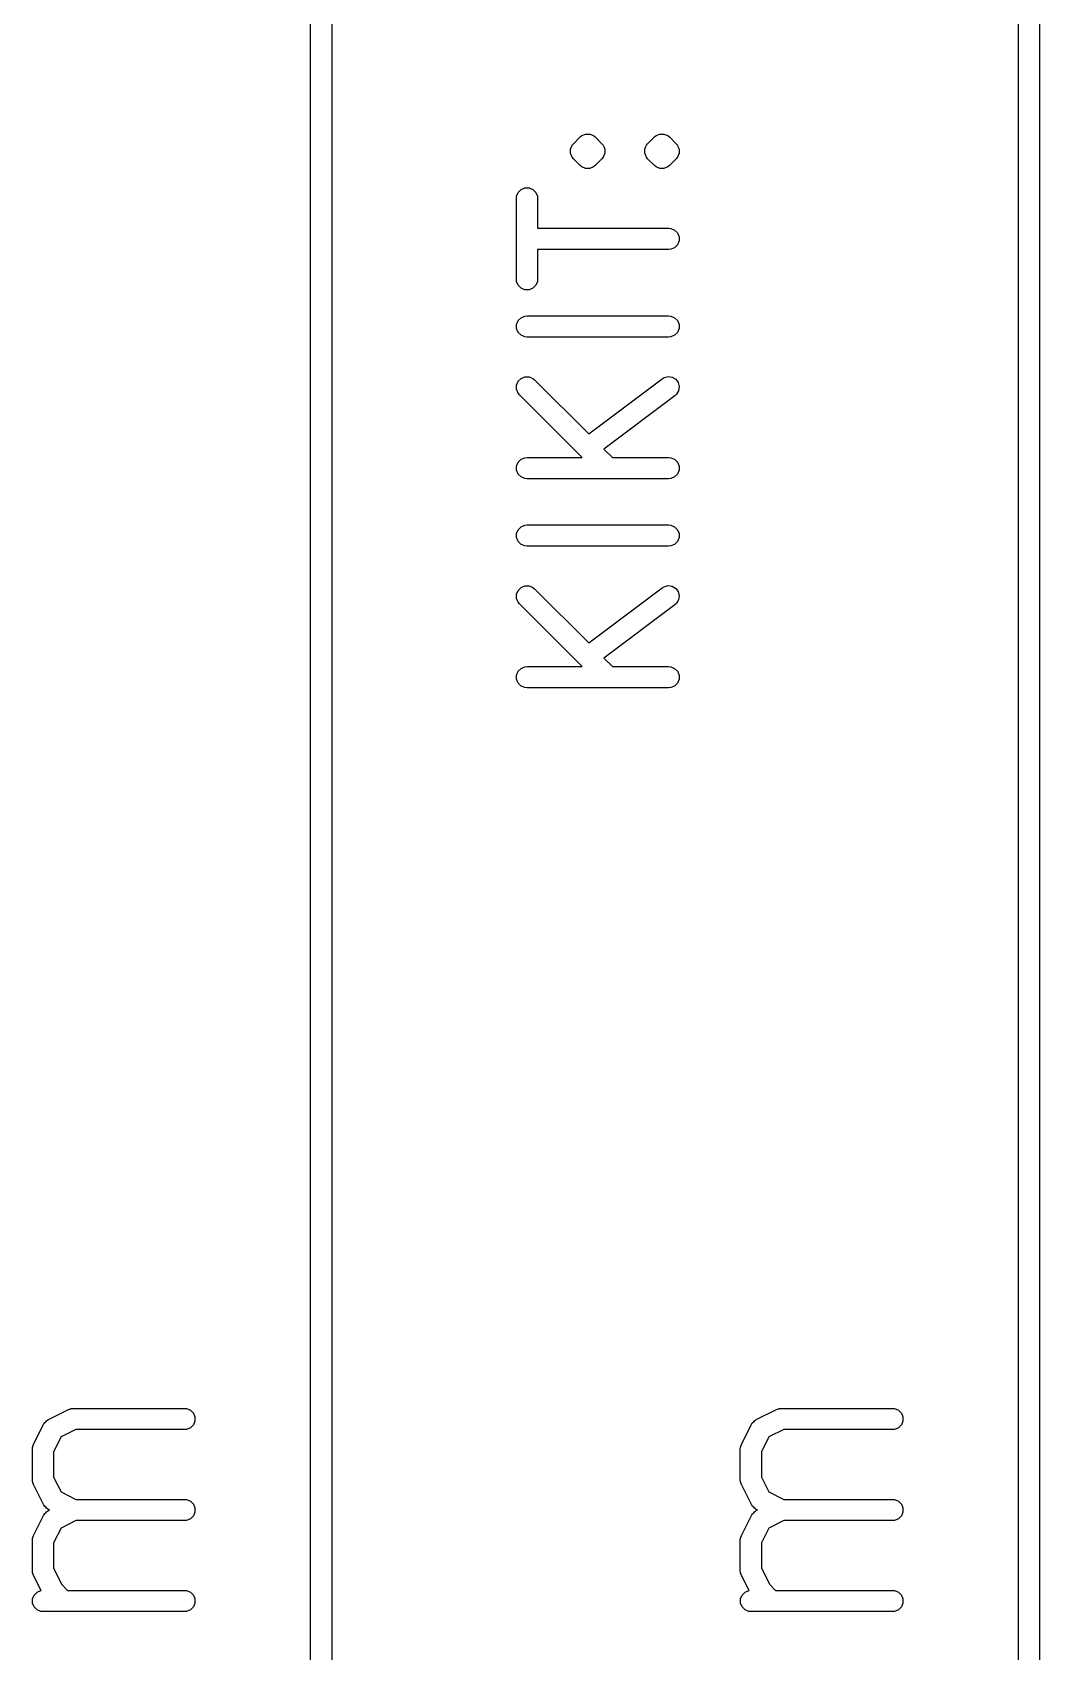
# Model space of a CAD drawing. Extents: x 1.65 to 4.85, y -4.53 to -1.63.
# Drawn here: x 4.5457 to 4.8258, y -3.0906 to -2.6404 of the extents above; entities that cross this region are included whole.
import ezdxf

# ---------------------------------------------------------------- set-up
doc = ezdxf.new("R2010")
doc.units = 0
doc.header["$MEASUREMENT"] = 0
doc.layers.add('BLACK', color=7, linetype='CONTINUOUS')

msp = doc.modelspace()

# ---------------------------------------------------------------- linework, layer by layer
at = {"layer": 'BLACK', "linetype": 'CONTINUOUS'}
for p, q in [((4.81988, -4.25959), (4.81988, -2.079)), ((4.82579, -2.079), (4.82579, -4.25959)), ((4.62303, -4.12179), (4.62303, -2.62266)), ((4.62894, -2.62358), (4.62894, -4.12179)), ((4.69617, -2.67133), (4.69805, -2.66945)), ((4.69805, -2.66945), (4.69849, -2.66909)), ((4.69849, -2.66909), (4.69956, -2.66865)), ((4.69956, -2.66865), (4.70071, -2.66865)), ((4.70071, -2.66865), (4.70177, -2.66909)), ((4.70177, -2.66909), (4.70222, -2.66945)), ((4.70222, -2.66945), (4.7041, -2.67133)), ((4.71679, -2.67133), (4.71867, -2.66945)), ((4.71867, -2.66945), (4.71912, -2.66909)), ((4.71912, -2.66909), (4.72018, -2.66865)), ((4.72018, -2.66865), (4.72133, -2.66865)), ((4.72133, -2.66865), (4.7224, -2.66909)), ((4.7224, -2.66909), (4.7224, -2.66909)), ((4.7224, -2.66909), (4.72284, -2.66945)), ((4.72284, -2.66945), (4.72472, -2.67133)), ((4.69536, -2.67284), (4.6958, -2.67178)), ((4.69536, -2.67399), (4.69536, -2.67284)), ((4.6958, -2.67178), (4.69617, -2.67133)), ((4.7041, -2.67133), (4.70446, -2.67178)), ((4.70446, -2.67178), (4.7046, -2.67212)), ((4.7046, -2.67212), (4.7049, -2.67284)), ((4.7049, -2.67284), (4.7049, -2.67399)), ((4.71599, -2.67284), (4.71628, -2.67212)), ((4.71599, -2.67399), (4.71599, -2.67284)), ((4.71628, -2.67212), (4.71643, -2.67178)), ((4.71643, -2.67178), (4.71679, -2.67133)), ((4.71643, -2.67178), (4.71643, -2.67178)), ((4.72472, -2.67133), (4.72509, -2.67178)), ((4.72509, -2.67178), (4.72523, -2.67212)), ((4.72523, -2.67212), (4.72553, -2.67284)), ((4.72553, -2.67284), (4.72553, -2.67399)), ((4.6958, -2.67506), (4.69536, -2.67399)), ((4.69617, -2.6755), (4.6958, -2.67506)), ((4.69805, -2.67738), (4.69617, -2.6755)), ((4.69849, -2.67775), (4.69805, -2.67738)), ((4.69956, -2.67819), (4.69849, -2.67775)), ((4.70071, -2.67819), (4.69956, -2.67819)), ((4.69956, -2.67819), (4.69956, -2.67819)), ((4.70177, -2.67775), (4.70071, -2.67819)), ((4.70222, -2.67738), (4.70177, -2.67775)), ((4.7041, -2.6755), (4.70222, -2.67738)), ((4.70446, -2.67506), (4.7041, -2.6755)), ((4.7049, -2.67399), (4.70446, -2.67506)), ((4.71643, -2.67506), (4.71599, -2.67399)), ((4.71679, -2.6755), (4.71643, -2.67506)), ((4.71643, -2.67506), (4.71643, -2.67506)), ((4.71867, -2.67738), (4.71679, -2.6755)), ((4.71912, -2.67775), (4.71867, -2.67738)), ((4.72018, -2.67819), (4.71912, -2.67775)), ((4.72133, -2.67819), (4.72018, -2.67819)), ((4.7224, -2.67775), (4.72133, -2.67819)), ((4.72284, -2.67738), (4.7224, -2.67775)), ((4.72472, -2.6755), (4.72284, -2.67738)), ((4.72509, -2.67506), (4.72472, -2.6755)), ((4.72553, -2.67399), (4.72509, -2.67506)), ((4.68031, -2.68654), (4.68036, -2.68596)), ((4.68031, -2.70904), (4.68031, -2.68654)), ((4.68036, -2.68596), (4.68081, -2.6849)), ((4.68081, -2.6849), (4.68162, -2.68408)), ((4.68162, -2.68408), (4.68268, -2.68364)), ((4.68268, -2.68364), (4.68384, -2.68364)), ((4.68384, -2.68364), (4.6849, -2.68408)), ((4.6849, -2.68408), (4.68572, -2.6849)), ((4.68572, -2.6849), (4.68616, -2.68596)), ((4.68616, -2.68596), (4.68621, -2.68654)), ((4.68621, -2.68654), (4.68621, -2.69483)), ((4.68621, -2.69483), (4.72263, -2.69483)), ((4.72263, -2.69483), (4.72321, -2.69489)), ((4.72321, -2.69489), (4.72427, -2.69533)), ((4.72427, -2.69533), (4.72509, -2.69615)), ((4.72509, -2.69615), (4.72553, -2.69721)), ((4.72263, -2.70074), (4.68621, -2.70074)), ((4.68621, -2.70074), (4.68621, -2.70904)), ((4.72321, -2.70068), (4.72263, -2.70074)), ((4.72427, -2.70024), (4.72321, -2.70068)), ((4.72509, -2.69943), (4.72427, -2.70024)), ((4.72553, -2.69836), (4.72509, -2.69943)), ((4.72553, -2.69721), (4.72553, -2.69836)), ((4.68036, -2.70961), (4.68031, -2.70904)), ((4.68081, -2.71068), (4.68036, -2.70961)), ((4.68616, -2.70961), (4.68572, -2.71068)), ((4.68621, -2.70904), (4.68616, -2.70961)), ((4.68162, -2.71149), (4.68081, -2.71068)), ((4.68268, -2.71193), (4.68162, -2.71149)), ((4.68384, -2.71193), (4.68268, -2.71193)), ((4.6849, -2.71149), (4.68384, -2.71193)), ((4.68572, -2.71068), (4.6849, -2.71149)), ((4.68036, -2.72158), (4.68081, -2.72052)), ((4.68036, -2.72274), (4.68036, -2.72158)), ((4.68081, -2.7238), (4.68036, -2.72274)), ((4.68081, -2.72052), (4.68162, -2.7197)), ((4.68162, -2.7197), (4.68268, -2.71926)), ((4.68268, -2.71926), (4.68326, -2.71921)), ((4.68326, -2.71921), (4.72263, -2.71921)), ((4.72263, -2.71921), (4.72321, -2.71926)), ((4.72321, -2.71926), (4.72427, -2.7197)), ((4.72427, -2.7197), (4.72509, -2.72052)), ((4.72509, -2.72052), (4.72553, -2.72158)), ((4.72553, -2.72274), (4.72509, -2.7238)), ((4.72553, -2.72158), (4.72553, -2.72274)), ((4.68162, -2.72461), (4.68081, -2.7238)), ((4.68268, -2.72506), (4.68162, -2.72461)), ((4.68326, -2.72511), (4.68268, -2.72506)), ((4.72263, -2.72511), (4.68326, -2.72511)), ((4.72321, -2.72506), (4.72263, -2.72511)), ((4.72427, -2.72461), (4.72321, -2.72506)), ((4.72509, -2.7238), (4.72427, -2.72461)), ((4.68081, -2.73739), (4.68162, -2.73658)), ((4.68162, -2.73658), (4.68268, -2.73614)), ((4.68268, -2.73614), (4.68384, -2.73614)), ((4.68384, -2.73614), (4.6849, -2.73658)), ((4.6849, -2.73658), (4.68535, -2.73694)), ((4.68535, -2.73694), (4.70041, -2.75201)), ((4.70041, -2.75201), (4.72086, -2.73667)), ((4.72086, -2.73667), (4.72135, -2.73637)), ((4.72135, -2.73637), (4.72247, -2.73608)), ((4.72247, -2.73608), (4.72361, -2.73625)), ((4.72361, -2.73625), (4.7246, -2.73683)), ((4.7246, -2.73683), (4.72529, -2.73776)), ((4.68036, -2.73846), (4.68081, -2.73739)), ((4.68036, -2.73961), (4.68036, -2.73846)), ((4.68081, -2.74067), (4.68036, -2.73961)), ((4.68117, -2.74112), (4.68081, -2.74067)), ((4.69863, -2.75858), (4.68117, -2.74112)), ((4.7244, -2.74139), (4.70463, -2.75622)), ((4.72483, -2.741), (4.7244, -2.74139)), ((4.72542, -2.74001), (4.72483, -2.741)), ((4.72529, -2.73776), (4.72558, -2.73887)), ((4.72558, -2.73887), (4.72542, -2.74001)), ((4.68081, -2.75989), (4.68162, -2.75907)), ((4.68162, -2.75907), (4.68268, -2.75863)), ((4.68268, -2.75863), (4.68326, -2.75858)), ((4.68326, -2.75858), (4.69863, -2.75858)), ((4.70463, -2.75622), (4.70698, -2.75858)), ((4.70698, -2.75858), (4.72263, -2.75858)), ((4.72263, -2.75858), (4.72321, -2.75863)), ((4.72321, -2.75863), (4.72427, -2.75907)), ((4.72427, -2.75907), (4.72509, -2.75989)), ((4.68036, -2.76095), (4.68081, -2.75989)), ((4.68036, -2.76211), (4.68036, -2.76095)), ((4.68081, -2.76317), (4.68036, -2.76211)), ((4.68162, -2.76398), (4.68081, -2.76317)), ((4.68268, -2.76443), (4.68162, -2.76398)), ((4.72427, -2.76398), (4.72321, -2.76443)), ((4.72509, -2.76317), (4.72427, -2.76398)), ((4.72509, -2.75989), (4.72553, -2.76095)), ((4.72553, -2.76211), (4.72509, -2.76317)), ((4.72553, -2.76095), (4.72553, -2.76211)), ((4.68326, -2.76448), (4.68268, -2.76443)), ((4.72263, -2.76448), (4.68326, -2.76448)), ((4.72321, -2.76443), (4.72263, -2.76448)), ((4.68162, -2.77782), (4.68268, -2.77738)), ((4.68268, -2.77738), (4.68326, -2.77732)), ((4.68326, -2.77732), (4.72263, -2.77732)), ((4.72263, -2.77732), (4.72321, -2.77738)), ((4.72321, -2.77738), (4.72427, -2.77782)), ((4.68036, -2.7797), (4.68081, -2.77864)), ((4.68036, -2.78085), (4.68036, -2.7797)), ((4.68081, -2.78192), (4.68036, -2.78085)), ((4.68081, -2.77864), (4.68162, -2.77782)), ((4.68162, -2.78273), (4.68081, -2.78192)), ((4.72427, -2.77782), (4.72509, -2.77864)), ((4.72509, -2.78192), (4.72427, -2.78273)), ((4.72509, -2.77864), (4.72553, -2.7797)), ((4.72553, -2.78085), (4.72509, -2.78192)), ((4.72553, -2.7797), (4.72553, -2.78085)), ((4.68268, -2.78317), (4.68162, -2.78273)), ((4.68326, -2.78323), (4.68268, -2.78317)), ((4.72263, -2.78323), (4.68326, -2.78323)), ((4.72321, -2.78317), (4.72263, -2.78323)), ((4.72427, -2.78273), (4.72321, -2.78317)), ((4.68036, -2.79657), (4.68081, -2.79551)), ((4.68081, -2.79551), (4.68162, -2.7947)), ((4.68162, -2.7947), (4.68268, -2.79425)), ((4.68268, -2.79425), (4.68384, -2.79425)), ((4.68384, -2.79425), (4.6849, -2.7947)), ((4.6849, -2.7947), (4.68535, -2.79506)), ((4.68535, -2.79506), (4.70041, -2.81012)), ((4.70041, -2.81012), (4.72086, -2.79479)), ((4.72086, -2.79479), (4.72135, -2.79449)), ((4.72135, -2.79449), (4.72247, -2.7942)), ((4.72247, -2.7942), (4.72361, -2.79436)), ((4.72361, -2.79436), (4.7246, -2.79495)), ((4.7246, -2.79495), (4.72529, -2.79587)), ((4.68036, -2.79773), (4.68036, -2.79657)), ((4.68081, -2.79879), (4.68036, -2.79773)), ((4.68117, -2.79924), (4.68081, -2.79879)), ((4.69863, -2.81669), (4.68117, -2.79924)), ((4.7244, -2.79951), (4.70463, -2.81434)), ((4.72483, -2.79912), (4.7244, -2.79951)), ((4.72542, -2.79813), (4.72483, -2.79912)), ((4.72529, -2.79587), (4.72558, -2.79699)), ((4.72558, -2.79699), (4.72542, -2.79813)), ((4.68036, -2.81907), (4.68081, -2.81801)), ((4.68081, -2.81801), (4.68162, -2.81719)), ((4.68162, -2.81719), (4.68268, -2.81675)), ((4.68268, -2.81675), (4.68326, -2.81669)), ((4.68326, -2.81669), (4.69863, -2.81669)), ((4.70463, -2.81434), (4.70698, -2.81669)), ((4.70698, -2.81669), (4.72263, -2.81669)), ((4.72263, -2.81669), (4.72321, -2.81675)), ((4.72321, -2.81675), (4.72427, -2.81719)), ((4.72427, -2.81719), (4.72509, -2.81801)), ((4.72509, -2.81801), (4.72553, -2.81907)), ((4.68036, -2.82022), (4.68036, -2.81907)), ((4.68081, -2.82129), (4.68036, -2.82022)), ((4.68162, -2.8221), (4.68081, -2.82129)), ((4.68268, -2.82254), (4.68162, -2.8221)), ((4.72427, -2.8221), (4.72321, -2.82254)), ((4.72509, -2.82129), (4.72427, -2.8221)), ((4.72553, -2.82022), (4.72509, -2.82129)), ((4.72553, -2.81907), (4.72553, -2.82022)), ((4.68326, -2.8226), (4.68268, -2.82254)), ((4.72263, -2.8226), (4.68326, -2.8226)), ((4.72321, -2.82254), (4.72263, -2.8226)), ((4.55016, -3.02604), (4.55578, -3.02323)), ((4.55578, -3.02323), (4.55632, -3.02302)), ((4.55632, -3.02302), (4.55643, -3.02302)), ((4.55643, -3.02302), (4.55653, -3.02298)), ((4.55653, -3.02298), (4.5571, -3.02292)), ((4.5571, -3.02292), (4.58804, -3.02292)), ((4.58804, -3.02292), (4.58861, -3.02298)), ((4.58861, -3.02298), (4.58968, -3.02342)), ((4.58968, -3.02342), (4.59049, -3.02423)), ((4.59049, -3.02423), (4.59093, -3.0253)), ((4.74701, -3.02604), (4.75263, -3.02323)), ((4.75263, -3.02323), (4.75317, -3.02302)), ((4.75317, -3.02302), (4.75328, -3.02302)), ((4.75328, -3.02302), (4.75338, -3.02298)), ((4.75338, -3.02298), (4.75395, -3.02292)), ((4.75395, -3.02292), (4.78489, -3.02292)), ((4.78489, -3.02292), (4.78546, -3.02298)), ((4.78546, -3.02298), (4.78653, -3.02342)), ((4.78653, -3.02342), (4.78734, -3.02423)), ((4.78734, -3.02423), (4.78778, -3.0253)), ((4.54603, -3.03299), (4.54884, -3.02736)), ((4.54884, -3.02736), (4.5489, -3.02727)), ((4.5489, -3.02727), (4.54891, -3.02722)), ((4.54891, -3.02722), (4.54896, -3.02717)), ((4.54896, -3.02717), (4.54915, -3.02687)), ((4.54915, -3.02687), (4.54943, -3.02663)), ((4.54943, -3.02663), (4.54967, -3.02635)), ((4.54967, -3.02635), (4.54996, -3.02617)), ((4.54996, -3.02617), (4.55002, -3.02612)), ((4.55002, -3.02612), (4.55006, -3.0261)), ((4.55006, -3.0261), (4.55016, -3.02604)), ((4.5578, -3.02882), (4.55368, -3.03088)), ((4.58804, -3.02882), (4.5578, -3.02882)), ((4.58861, -3.02877), (4.58804, -3.02882)), ((4.58968, -3.02833), (4.58861, -3.02877)), ((4.59049, -3.02751), (4.58968, -3.02833)), ((4.59093, -3.02645), (4.59049, -3.02751)), ((4.59093, -3.0253), (4.59093, -3.02645)), ((4.74288, -3.03299), (4.74569, -3.02736)), ((4.74569, -3.02736), (4.74575, -3.02727)), ((4.74575, -3.02727), (4.74576, -3.02722)), ((4.74576, -3.02722), (4.74581, -3.02717)), ((4.74581, -3.02717), (4.746, -3.02687)), ((4.746, -3.02687), (4.74628, -3.02663)), ((4.74628, -3.02663), (4.74652, -3.02635)), ((4.74652, -3.02635), (4.74681, -3.02617)), ((4.74681, -3.02617), (4.74687, -3.02612)), ((4.74687, -3.02612), (4.74691, -3.0261)), ((4.74691, -3.0261), (4.74701, -3.02604)), ((4.75465, -3.02882), (4.75053, -3.03088)), ((4.78489, -3.02882), (4.75465, -3.02882)), ((4.78546, -3.02877), (4.78489, -3.02882)), ((4.78653, -3.02833), (4.78546, -3.02877)), ((4.78734, -3.02751), (4.78653, -3.02833)), ((4.78778, -3.02645), (4.78734, -3.02751)), ((4.78778, -3.0253), (4.78778, -3.02645)), ((4.54571, -3.03431), (4.54577, -3.03373)), ((4.54577, -3.03373), (4.54581, -3.03363)), ((4.54581, -3.03363), (4.54582, -3.03353)), ((4.54582, -3.03353), (4.54603, -3.03299)), ((4.55368, -3.03088), (4.55162, -3.03501)), ((4.74256, -3.03431), (4.74262, -3.03373)), ((4.74262, -3.03373), (4.74266, -3.03363)), ((4.74266, -3.03363), (4.74267, -3.03353)), ((4.74267, -3.03353), (4.74288, -3.03299)), ((4.75053, -3.03088), (4.74847, -3.03501)), ((4.54571, -3.04274), (4.54571, -3.03431)), ((4.55162, -3.03501), (4.55162, -3.04205)), ((4.74256, -3.04274), (4.74256, -3.03431)), ((4.74847, -3.03501), (4.74847, -3.04205)), ((4.54577, -3.04332), (4.54571, -3.04274)), ((4.55162, -3.04205), (4.55368, -3.04617)), ((4.74262, -3.04332), (4.74256, -3.04274)), ((4.74847, -3.04205), (4.75053, -3.04617)), ((4.54581, -3.04342), (4.54577, -3.04332)), ((4.54582, -3.04352), (4.54581, -3.04342)), ((4.54603, -3.04407), (4.54582, -3.04352)), ((4.54884, -3.04969), (4.54603, -3.04407)), ((4.55368, -3.04617), (4.5578, -3.04823)), ((4.74266, -3.04342), (4.74262, -3.04332)), ((4.74267, -3.04352), (4.74266, -3.04342)), ((4.74288, -3.04407), (4.74267, -3.04352)), ((4.74569, -3.04969), (4.74288, -3.04407)), ((4.75053, -3.04617), (4.75465, -3.04823)), ((4.5489, -3.04979), (4.54884, -3.04969)), ((4.54891, -3.04983), (4.5489, -3.04979)), ((4.54896, -3.04989), (4.54891, -3.04983)), ((4.54915, -3.05018), (4.54896, -3.04989)), ((4.54943, -3.05042), (4.54915, -3.05018)), ((4.54915, -3.05218), (4.54943, -3.05194)), ((4.54967, -3.0507), (4.54943, -3.05042)), ((4.54943, -3.05194), (4.54967, -3.05166)), ((4.54996, -3.05089), (4.54967, -3.0507)), ((4.54967, -3.05166), (4.54996, -3.05148)), ((4.55002, -3.05093), (4.54996, -3.05089)), ((4.54996, -3.05148), (4.55002, -3.05143)), ((4.55006, -3.05095), (4.55002, -3.05093)), ((4.55002, -3.05143), (4.55006, -3.05141)), ((4.55016, -3.05101), (4.55006, -3.05095)), ((4.55006, -3.05141), (4.55016, -3.05135)), ((4.5505, -3.05118), (4.55016, -3.05101)), ((4.55016, -3.05135), (4.5505, -3.05118)), ((4.5578, -3.04823), (4.58804, -3.04823)), ((4.58804, -3.04823), (4.58861, -3.04829)), ((4.58861, -3.04829), (4.58968, -3.04873)), ((4.58968, -3.04873), (4.59049, -3.04954)), ((4.59049, -3.04954), (4.59093, -3.05061)), ((4.59093, -3.05176), (4.59049, -3.05282)), ((4.59093, -3.05061), (4.59093, -3.05176)), ((4.74575, -3.04979), (4.74569, -3.04969)), ((4.74576, -3.04983), (4.74575, -3.04979)), ((4.74581, -3.04989), (4.74576, -3.04983)), ((4.746, -3.05018), (4.74581, -3.04989)), ((4.74628, -3.05042), (4.746, -3.05018)), ((4.746, -3.05218), (4.74628, -3.05194)), ((4.74652, -3.0507), (4.74628, -3.05042)), ((4.74628, -3.05194), (4.74652, -3.05166)), ((4.74681, -3.05089), (4.74652, -3.0507)), ((4.74652, -3.05166), (4.74681, -3.05148)), ((4.74687, -3.05093), (4.74681, -3.05089)), ((4.74681, -3.05148), (4.74687, -3.05143)), ((4.74691, -3.05095), (4.74687, -3.05093)), ((4.74687, -3.05143), (4.74691, -3.05141)), ((4.74701, -3.05101), (4.74691, -3.05095)), ((4.74691, -3.05141), (4.74701, -3.05135)), ((4.74735, -3.05118), (4.74701, -3.05101)), ((4.74701, -3.05135), (4.74735, -3.05118)), ((4.75465, -3.04823), (4.78489, -3.04823)), ((4.78489, -3.04823), (4.78546, -3.04829)), ((4.78546, -3.04829), (4.78653, -3.04873)), ((4.78653, -3.04873), (4.78734, -3.04954)), ((4.78734, -3.04954), (4.78778, -3.05061)), ((4.78778, -3.05176), (4.78734, -3.05282)), ((4.78778, -3.05061), (4.78778, -3.05176)), ((4.54603, -3.0583), (4.54884, -3.05267)), ((4.54884, -3.05267), (4.5489, -3.05258)), ((4.5489, -3.05258), (4.54891, -3.05253)), ((4.54891, -3.05253), (4.54896, -3.05247)), ((4.54896, -3.05247), (4.54915, -3.05218)), ((4.55368, -3.05619), (4.55162, -3.06031)), ((4.5578, -3.05413), (4.55368, -3.05619)), ((4.58804, -3.05413), (4.5578, -3.05413)), ((4.58861, -3.05408), (4.58804, -3.05413)), ((4.58968, -3.05364), (4.58861, -3.05408)), ((4.59049, -3.05282), (4.58968, -3.05364)), ((4.74288, -3.0583), (4.74569, -3.05267)), ((4.74569, -3.05267), (4.74575, -3.05258)), ((4.74575, -3.05258), (4.74576, -3.05253)), ((4.74576, -3.05253), (4.74581, -3.05247)), ((4.74581, -3.05247), (4.746, -3.05218)), ((4.75053, -3.05619), (4.74847, -3.06031)), ((4.75465, -3.05413), (4.75053, -3.05619)), ((4.78489, -3.05413), (4.75465, -3.05413)), ((4.78546, -3.05408), (4.78489, -3.05413)), ((4.78653, -3.05364), (4.78546, -3.05408)), ((4.78734, -3.05282), (4.78653, -3.05364)), ((4.54571, -3.05962), (4.54577, -3.05904)), ((4.54571, -3.06805), (4.54571, -3.05962)), ((4.54577, -3.05904), (4.54581, -3.05894)), ((4.54581, -3.05894), (4.54582, -3.05884)), ((4.54582, -3.05884), (4.54603, -3.0583)), ((4.55162, -3.06031), (4.55162, -3.06736)), ((4.74256, -3.05962), (4.74262, -3.05904)), ((4.74256, -3.06805), (4.74256, -3.05962)), ((4.74262, -3.05904), (4.74266, -3.05894)), ((4.74266, -3.05894), (4.74267, -3.05884)), ((4.74267, -3.05884), (4.74288, -3.0583)), ((4.74847, -3.06031), (4.74847, -3.06736)), ((4.54577, -3.06863), (4.54571, -3.06805)), ((4.54581, -3.06873), (4.54577, -3.06863)), ((4.54582, -3.06883), (4.54581, -3.06873)), ((4.54603, -3.06937), (4.54582, -3.06883)), ((4.54813, -3.07359), (4.54603, -3.06937)), ((4.55162, -3.06736), (4.55391, -3.07193)), ((4.74262, -3.06863), (4.74256, -3.06805)), ((4.74266, -3.06873), (4.74262, -3.06863)), ((4.74267, -3.06883), (4.74266, -3.06873)), ((4.74288, -3.06937), (4.74267, -3.06883)), ((4.74498, -3.07359), (4.74288, -3.06937)), ((4.74847, -3.06736), (4.75076, -3.07193)), ((4.54621, -3.07485), (4.54703, -3.07404)), ((4.54703, -3.07404), (4.54809, -3.07359)), ((4.54809, -3.07359), (4.54813, -3.07359)), ((4.55391, -3.07193), (4.55551, -3.07354)), ((4.55551, -3.07354), (4.58804, -3.07354)), ((4.58804, -3.07354), (4.58861, -3.07359)), ((4.58861, -3.07359), (4.58968, -3.07404)), ((4.58968, -3.07404), (4.59049, -3.07485)), ((4.74306, -3.07485), (4.74388, -3.07404)), ((4.74388, -3.07404), (4.74494, -3.07359)), ((4.74494, -3.07359), (4.74498, -3.07359)), ((4.75076, -3.07193), (4.75236, -3.07354)), ((4.75236, -3.07354), (4.78489, -3.07354)), ((4.78489, -3.07354), (4.78546, -3.07359)), ((4.78546, -3.07359), (4.78653, -3.07404)), ((4.78653, -3.07404), (4.78734, -3.07485)), ((4.54577, -3.07591), (4.54621, -3.07485)), ((4.54577, -3.07707), (4.54577, -3.07591)), ((4.54621, -3.07813), (4.54577, -3.07707)), ((4.54703, -3.07895), (4.54621, -3.07813)), ((4.54809, -3.07939), (4.54703, -3.07895)), ((4.58968, -3.07895), (4.58861, -3.07939)), ((4.59049, -3.07813), (4.58968, -3.07895)), ((4.59049, -3.07485), (4.59093, -3.07591)), ((4.59093, -3.07707), (4.59049, -3.07813)), ((4.59093, -3.07591), (4.59093, -3.07707)), ((4.74262, -3.07591), (4.74306, -3.07485)), ((4.74262, -3.07707), (4.74262, -3.07591)), ((4.74306, -3.07813), (4.74262, -3.07707)), ((4.74388, -3.07895), (4.74306, -3.07813)), ((4.74494, -3.07939), (4.74388, -3.07895)), ((4.78653, -3.07895), (4.78546, -3.07939)), ((4.78734, -3.07813), (4.78653, -3.07895)), ((4.78734, -3.07485), (4.78778, -3.07591)), ((4.78778, -3.07707), (4.78734, -3.07813)), ((4.78778, -3.07591), (4.78778, -3.07707)), ((4.54867, -3.07944), (4.54809, -3.07939)), ((4.58804, -3.07944), (4.54867, -3.07944)), ((4.58861, -3.07939), (4.58804, -3.07944)), ((4.74552, -3.07944), (4.74494, -3.07939)), ((4.78489, -3.07944), (4.74552, -3.07944)), ((4.78546, -3.07939), (4.78489, -3.07944))]:
    msp.add_line(p, q, dxfattribs=at)

doc.saveas('drawing.dxf')
